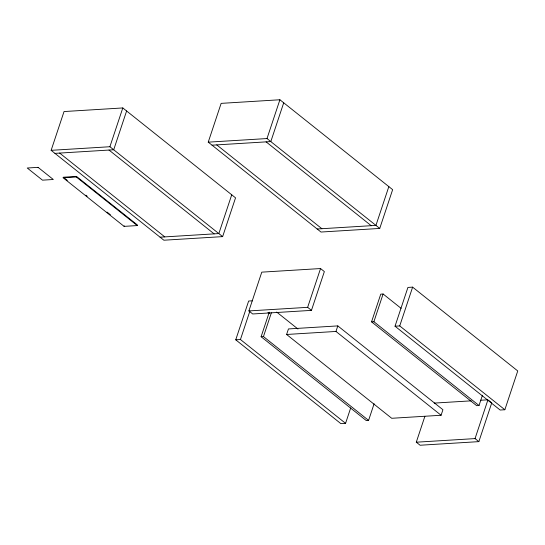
<?xml version="1.0" encoding="UTF-8"?>
<svg xmlns="http://www.w3.org/2000/svg" width="545" height="545" viewBox="0 0 545 545"><rect width="100%" height="100%" fill="white"/><g stroke="black" fill="none" stroke-linecap="round" stroke-linejoin="round"><path stroke-width="0.82" d="M51.135 150.331L64.038 111.548L122.802 107.944L235.542 197.835L222.639 236.619L163.882 240.216L51.135 150.331L109.899 146.728L222.639 236.619M63.152 177.786L63.336 177.227L76.498 176.423L137.442 225.01L137.258 225.569L124.097 226.373L63.152 177.786L76.314 176.975L137.258 225.569M76.314 176.975L76.498 176.423M109.899 146.728L122.802 107.944M126.61 110.982L113.707 149.766L54.95 153.37M124.097 226.373L124.28 225.821M208.238 142.15L221.141 103.366L279.905 99.762L392.645 189.653L379.742 228.437L320.985 232.041L208.238 142.15L267.002 138.553L379.742 228.437M231.734 194.797L218.831 233.58L160.073 237.184M267.002 138.553L279.905 99.762M283.713 102.801L270.81 141.584L212.046 145.188M350.673 407.987L345.564 423.342L340.863 423.629L235.74 339.814L248.643 301.031L252.56 300.786M248.888 310.929L261.784 272.146L320.549 268.549L324.357 271.58L311.454 310.371L252.696 313.968L248.888 310.929L307.646 307.332L311.454 310.371M235.74 339.814L240.44 339.521L249.848 311.243M374.108 403.763L368.584 420.386L366.233 420.529L261.109 336.715L269.271 312.176M261.109 336.715L263.46 336.572L271.356 312.823M286.602 334.473L288.448 328.935L337.805 325.903L442.928 409.724L441.089 415.263L391.726 418.288L286.602 334.473L335.965 331.449L441.089 415.263M307.646 307.332L320.549 268.549M335.965 331.449L337.805 325.903M388.837 186.615L375.934 225.398L317.17 229.002M482.441 395.227L479.021 405.521L476.671 405.664L371.547 321.85L380.757 294.143L383.108 294L401.072 308.32M371.547 321.85L373.897 321.707L383.108 294M395.023 326.217L407.926 287.426L412.626 287.14L517.75 370.954L504.847 409.738L500.147 410.031L395.023 326.217L399.723 325.924L504.847 409.738M399.723 325.924L412.626 287.14M488.579 400.316L491.754 402.85L478.851 441.634L420.093 445.238L416.285 442.199L424.882 416.339M416.285 442.199L475.042 438.596L487.945 399.812L480.39 400.275M434.222 403.102L471.159 400.841M266.11 141.877L371.234 225.691M216.747 144.902L321.877 228.716M373.897 321.707L479.021 405.521M475.042 438.596L478.851 441.634M109.007 150.052L214.131 233.866M276.662 312.047L297.958 329.023M267.983 312.408L269.312 313.47M59.65 153.077L164.774 236.891M263.46 336.572L368.584 420.386M64.664 178.283L67.314 180.402M85.858 195.185L87.186 196.241M107.058 212.087L110.369 214.73M240.44 339.521L345.564 423.342M38.061 167.349L27.25 168.017L42.483 180.163L53.301 179.496L38.061 167.349"/></g></svg>
